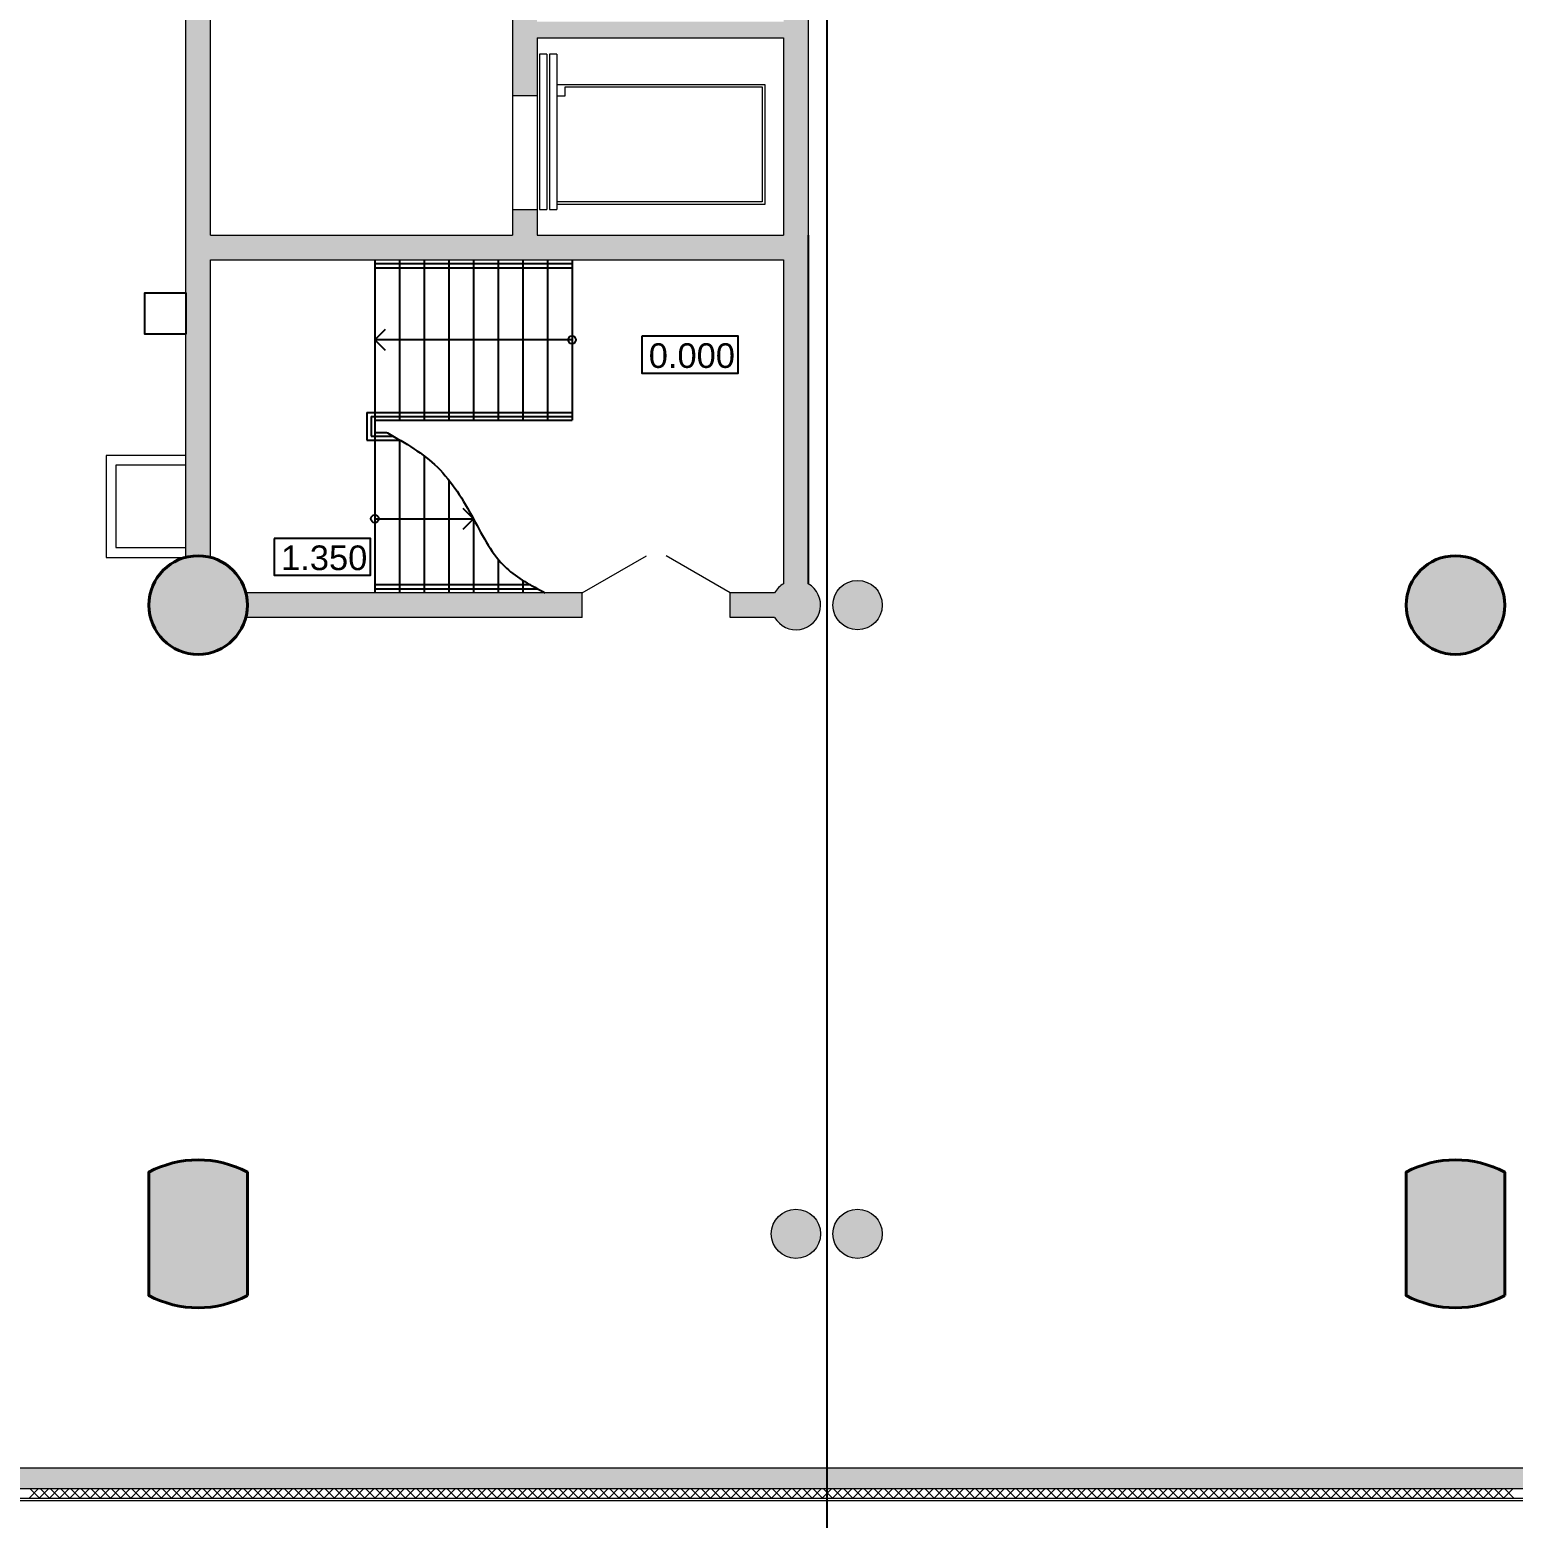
# Model space of a CAD drawing. Header units: millimetres. Extents: x 72919 to 485785, y -53256 to 338519.
# Drawn here: x 219787 to 237839, y 34315 to 52425 of the extents above; entities that cross this region are included whole.
import ezdxf

# ---------------------------------------------------------------- set-up
doc = ezdxf.new("R2010")
doc.units = ezdxf.units.MM
doc.layers.add('1', color=7, linetype='Continuous')
for name, color, linetype, lineweight in [('door', 177, 'Continuous', 9), ('lifts', 7, 'Continuous', 35), ('wall', 5, 'Continuous', 40)]:
    doc.layers.add(name, color=color, linetype=linetype, lineweight=lineweight)
doc.styles.add('Arial Cyr', font='arial.ttf', dxfattribs={"width": 0.95})

# ---------------------------------------------------------------- blocks, each defined once
blk = doc.blocks.new('Колонна ∅1200')
at = {"lineweight": 9, "ltscale": 400, "true_color": 0x000000}
h = blk.add_hatch(color=18, dxfattribs=at)
h.dxf.hatch_style = 1
edge = h.paths.add_edge_path()
edge.add_arc((0, 0), 600, 0, 360)
at = {"color": 18, "ltscale": 400, "true_color": 0x000000}
blk.add_circle((0, 0), 600, dxfattribs=at)
blk = doc.blocks.new('Пилон 1')
at = {"layer": 'wall', "lineweight": 9, "ltscale": 400, "true_color": 0x000000}
h = blk.add_hatch(color=18, dxfattribs=at)
h.dxf.hatch_style = 1
edge = h.paths.add_edge_path()
edge.add_line((600, -750), (600, 750))
edge.add_arc((0, -375), 1275, 61.9275, 118.0725)
edge.add_line((-600, 750), (-600, -750))
edge.add_arc((0, 375), 1275, 241.9275, 298.0725)
at = {"layer": 'wall', "color": 0, "ltscale": 400}
blk.add_lwpolyline([(600, -750), (600, 750, 0.25), (-600, 750), (-600, -750, 0.25), (600, -750)], format="xyb", dxfattribs=at)

msp = doc.modelspace()

# ---------------------------------------------------------------- hatches: boundary and pattern name
at = {"ltscale": 500, "true_color": 0x000000}
h = msp.add_hatch(color=18, dxfattribs=at)
h.dxf.hatch_style = 1
edge = h.paths.add_edge_path()
edge.add_line((223835.43379, 53224.90421), (223835.43379, 52924.90421))
edge.add_line((223835.43379, 52924.90421), (225660.43379, 52924.90421))
edge.add_line((225660.43379, 52924.90421), (225660.43379, 51619.90421))
edge.add_line((225660.43379, 51619.90421), (225960.43379, 51619.90421))
edge.add_line((225960.43379, 51619.90421), (225960.43379, 52324.90421))
edge.add_line((225960.43379, 52324.90421), (228960.43379, 52324.90421))
edge.add_line((228960.43379, 52324.90421), (228960.43379, 49924.90421))
edge.add_line((228960.43379, 49924.90421), (225960.43379, 49924.90421))
edge.add_line((225960.43379, 49924.90421), (225960.43379, 50239.90421))
edge.add_line((225960.43379, 50239.90421), (225660.43379, 50239.90421))
edge.add_line((225660.43379, 50239.90421), (225660.43379, 49924.90421))
edge.add_line((225660.43379, 49924.90421), (221985.43379, 49924.90421))
edge.add_line((221985.43379, 49924.90421), (221985.43379, 52815.09659))
edge.add_arc((221835.43379, 53074.90421), 300, 300, 330)
edge.add_line((222095.24141, 52924.90421), (222335.43379, 52924.90421))
edge.add_line((222335.43379, 52924.90421), (222335.43379, 53224.90421))
edge.add_line((222335.43379, 53224.90421), (222095.24141, 53224.90421))
edge.add_arc((221835.43379, 53074.90421), 300, 30, 240)
edge.add_line((221685.43379, 52815.09659), (221685.43379, 46005.85171))
edge.add_arc((221835.43379, 45424.90421), 600, 75.522487814, 104.477512186, ccw=False)
edge.add_line((221985.43379, 46005.85171), (221985.43379, 49624.90421))
edge.add_line((221985.43379, 49624.90421), (228960.43379, 49624.90421))
edge.add_line((228960.43379, 49624.90421), (228960.43379, 45684.71183))
edge.add_arc((229110.43379, 45424.90421), 300, 120, 150)
edge.add_line((228850.62616, 45574.90421), (228310.43379, 45574.90421))
edge.add_line((228310.43379, 45574.90421), (228310.43379, 45274.90421))
edge.add_line((228310.43379, 45274.90421), (228850.62616, 45274.90421))
edge.add_arc((229110.43379, 45424.90421), 300, 210, 420)
edge.add_line((229260.43379, 45684.71183), (229260.43379, 52815.09659))
edge.add_arc((229110.43379, 53074.90421), 300, 300, 600)
edge.add_line((228960.43379, 52815.09659), (228960.43379, 52524.90421))
edge.add_line((228960.43379, 52524.90421), (225960.43379, 52524.90421))
edge.add_line((225960.43379, 52524.90421), (225960.43379, 52924.90421))
edge.add_line((225960.43379, 52924.90421), (228850.62616, 52924.90421))
edge.add_arc((229110.43379, 53074.90421), 300, 150, 209.999999999, ccw=False)
edge.add_line((228850.62616, 53224.90421), (223835.43379, 53224.90421))
h = msp.add_hatch(color=18, dxfattribs=at)
h.dxf.hatch_style = 1
edge = h.paths.add_edge_path()
edge.add_arc((229860.43379, 45424.99944), 300, 0, 360)
h = msp.add_hatch(color=18, dxfattribs=at)
h.dxf.hatch_style = 1
edge = h.paths.add_edge_path()
edge.add_arc((229110.43379, 37774.99944), 300, 0, 360)
h = msp.add_hatch(color=18, dxfattribs=at)
h.dxf.hatch_style = 1
edge = h.paths.add_edge_path()
edge.add_arc((229860.43379, 37774.99944), 300, 0, 360)
h = msp.add_hatch(color=18, dxfattribs=at)
h.dxf.hatch_style = 1
h.paths.add_polyline_path([(214453.87164, 34924.99944), (214391.11972, 34674.99944), (245480.76167, 34674.99944), (245480.76167, 34924.99944), (245250.76166, 34924.99944), (245250.76166, 36574.99944), (245495.76166, 36574.99944), (245495.76166, 36824.99944), (245000.76166, 36824.99944), (245000.76166, 34924.99944)])
at = {"layer": '1', "ltscale": 500, "true_color": 0x000000}
h = msp.add_hatch(color=18, dxfattribs=at)
h.dxf.hatch_style = 1
h.paths.add_polyline_path([(220715.43379, 47245.85171), (220835.43379, 47125.85171), (221685.43379, 47125.85171), (221685.43379, 47245.85171), (220715.43379, 47245.85171)], flags=0)
h = msp.add_hatch(color=18, dxfattribs=at)
h.dxf.hatch_style = 1
h.paths.add_polyline_path([(220715.43379, 46005.85171), (220835.43379, 46125.85171), (220835.43379, 47125.85171), (220715.43379, 47245.85171), (220715.43379, 46005.85171)], flags=0)
h = msp.add_hatch(color=18, dxfattribs=at)
h.dxf.hatch_style = 1
h.paths.add_polyline_path([(220835.43379, 46125.85171), (220715.43379, 46005.85171), (221685.43379, 46005.85171), (221685.43379, 46125.85171), (220835.43379, 46125.85171)], flags=0)
h = msp.add_hatch(color=18, dxfattribs=at)
h.dxf.hatch_style = 1
edge = h.paths.add_edge_path()
edge.add_line((226510.43379, 45274.90421), (226510.43379, 45574.90421))
edge.add_line((226510.43379, 45274.90421), (222416.38129, 45274.90421))
edge.add_line((226510.43379, 45574.90421), (222416.38129, 45574.90421))

# ---------------------------------------------------------------- linework, layer by layer
at = {"color": 18, "ltscale": 500, "true_color": 0x000000}
for p, q in [((229260.43379, 49924.90421), (229260.43379, 45684.71183)), ((223985.43379, 49624.90421), (223985.43379, 45574.90421)), ((223985.43379, 49579.90421), (226385.43379, 49579.90421)), ((223985.43379, 49529.90421), (226385.43379, 49529.90421)), ((226385.43379, 48652.40421), (223985.43379, 48652.40571)), ((224285.43379, 47435.80435), (224285.43379, 45574.90421)), ((224585.43379, 47239.7238), (224585.43379, 45574.90421)), ((224885.43379, 46948.64298), (224885.43379, 45574.90421)), ((223985.43379, 46474.90421), (225185.43453, 46474.90346)), ((225185.43379, 46474.90421), (225185.43379, 45574.90421)), ((225485.43379, 45983.24023), (225485.43379, 45574.90421)), ((225880.89799, 45669.90421), (223985.43379, 45669.90421)), ((225785.43379, 45729.87106), (225785.43379, 45574.90421)), ((225973.619, 45619.90421), (223985.43379, 45619.90421))]:
    msp.add_line(p, q, dxfattribs=at)
for points in [[(415650.43379, 180914.99944, 0.4142135624), (336810.43379, 259754.99944), (221610.43379, 259754.99944, 0.4142135624), (142770.43379, 180914.99944), (142770.43379, 104414.99944, 0.4142135624), (221610.43379, 25574.99944), (336810.43379, 25574.99944, 0.4142135624), (415650.43379, 104414.99944)], [(414950.43379, 180914.99944, 0.4142135624), (336810.43379, 259054.99944), (221610.43379, 259054.99944, 0.4142135624), (143470.43379, 180914.99944), (143470.43379, 104414.99944, 0.4142135624), (221610.43379, 26274.99944), (336810.43379, 26274.99944, 0.4142135624), (414950.43379, 104414.99944)]]:
    msp.add_lwpolyline(points, format="xyb", close=True, dxfattribs=at)
for points in [[(229485.43379, 98177.18863), (229485.43379, 24530.8122)], [(229485.43379, 98177.18863), (229485.43379, 24530.8122)], [(224285.43379, 49624.90421), (224285.43379, 47674.90421)], [(224585.43379, 49624.90421), (224585.43379, 47674.90421)], [(224885.43379, 49624.90421), (224885.43379, 47674.90421)], [(225185.43379, 49624.90421), (225185.43379, 47674.90421)], [(225485.43379, 49624.90421), (225485.43379, 47674.90421)], [(225785.43379, 49624.90421), (225785.43379, 47674.90421)], [(226085.43379, 49624.90421), (226085.43379, 47674.90421)], [(226385.43379, 49624.90421), (226385.43379, 47674.90421)], [(221685.43379, 48722.79325), (221185.43379, 48722.79325), (221185.43379, 49222.79325), (221685.43379, 49222.79325), (221685.43379, 48722.79325)], [(224113.85506, 48523.98465), (223985.43379, 48652.40609), (224113.85522, 48780.82736)], [(227234.50647, 48696.08225), (227234.50647, 48248.02513), (228408.29981, 48248.02513), (228408.29981, 48696.08225), (227234.50647, 48696.08225)], [(223890.43379, 47769.90421), (223890.43379, 47429.90421)], [(223890.43379, 47769.90421), (226385.43379, 47769.90421)], [(223940.43379, 47719.90421), (226385.43379, 47719.90421)], [(223940.43379, 47719.90421), (223940.43379, 47479.90421)], [(223985.43379, 47674.90421), (226385.43379, 47674.90421)], [(223940.43379, 47479.90421), (224209.94196, 47479.90421)], [(223985.43379, 47524.90421), (224131.72685, 47524.90421)], [(223890.43379, 47429.90421), (224295.50783, 47429.90421)], [(225057.01364, 46603.32377), (225185.43491, 46474.90234), (225057.01348, 46346.48107)], [(222760.65529, 46236.08225), (222760.65529, 45788.02513), (223934.44863, 45788.02513), (223934.44863, 46236.08225), (222760.65529, 46236.08225)]]:
    msp.add_lwpolyline(points, dxfattribs=at)
msp.add_lwpolyline([(169590.89326, 46106.96395, 0.1815982494), (220836.93977, 26278.82788, 0.1815982494)], format="xyb", dxfattribs=at)
for centre in [(226385.43379, 48652.40421), (223985.43379, 46474.90421)]:
    msp.add_circle(centre, 47.15975, dxfattribs=at)
msp.add_open_spline([(224131.72685, 47524.90421), (224134.62916, 47523.23754), (224137.53147, 47521.57088), (224140.43379, 47519.90421), (224357.10489, 47395.47973), (224799.12818, 47141.64562), (225185.51138, 46494.48568), (225501.47733, 45862.84416), (225890.43281, 45662.47825), (226060.43379, 45574.90421)], degree=3, knots=[-9.8613790165, -9.8613790165, -9.8613790165, -9.8613790165, 0, 0, 0, 736.1981615021, 1501.8926358691, 2223.837016862, 2784.3701225209, 2784.3701225209, 2784.3701225209, 2784.3701225209], dxfattribs=at)
at = {"layer": 'door', "ltscale": 100}
for p, q in [((226510.43379, 45574.90421), (227289.85665, 46024.90421)), ((228310.43379, 45574.90421), (227531.01092, 46024.90421))]:
    msp.add_line(p, q, dxfattribs=at)
at = {"layer": 'lifts', "color": 0, "lineweight": 20, "ltscale": 100000}
for p, q in [((226080.43379, 52129.90421), (225990.43379, 52129.90421)), ((226200.43379, 52129.90421), (226110.43379, 52129.90421)), ((225660.43379, 51619.90421), (225660.43379, 50239.90421))]:
    msp.add_line(p, q, dxfattribs=at)
for points in [[(225990.43379, 52129.90421), (225990.43379, 50239.90421)], [(226080.43379, 52129.90421), (226080.43379, 50239.90421)], [(226110.43379, 52129.90421), (226110.43379, 50239.90421)], [(226200.43379, 52129.90421), (226200.43379, 50239.90421)], [(225960.43379, 51619.90421), (225960.43379, 50239.90421)], [(226200.43379, 51759.90421), (228730.43379, 51759.90421), (228730.43379, 50299.90421), (226200.43379, 50299.90421)], [(228700.43379, 51729.90421), (228700.43379, 50329.90421), (226200.43379, 50329.90421)], [(226200.43379, 51619.90421), (226300.43379, 51619.90421)], [(226300.43379, 51619.90421), (226300.43379, 51729.90421), (228700.43379, 51729.90421)], [(225990.43379, 50239.90421), (226080.43379, 50239.90421)], [(226110.43379, 50239.90421), (226200.43379, 50239.90421)]]:
    msp.add_lwpolyline(points, dxfattribs=at)
at = {"layer": 'wall', "color": 18, "lineweight": 18, "ltscale": 0.007407, "true_color": 0x000000}
for p, q in [((225660.43379, 52924.90421), (225660.43379, 51619.90421)), ((221685.43379, 46005.85171), (221685.43379, 52815.09659)), ((229260.43379, 52815.19182), (229260.43379, 45684.71183)), ((225960.43379, 52324.90421), (225960.43379, 51619.90421)), ((225960.43379, 52324.90421), (228960.43379, 52324.90421)), ((228960.43379, 52324.90421), (228960.43379, 49924.90421)), ((225960.43379, 51619.90421), (225660.43379, 51619.90421)), ((225660.43379, 50239.90421), (225660.43379, 49924.90421)), ((225660.43379, 50239.90421), (225960.43379, 50239.90421)), ((225960.43379, 50239.90421), (225960.43379, 49924.90421)), ((221985.43379, 49924.90421), (225660.43379, 49924.90421)), ((225960.43379, 49924.90421), (228960.43379, 49924.90421)), ((221985.43379, 49624.90421), (228960.43379, 49624.90421)), ((221985.43379, 46005.85171), (221985.43379, 49624.90421)), ((228960.43379, 49624.90421), (228960.43379, 45684.71183)), ((226510.43379, 45574.90421), (222416.31479, 45574.90421)), ((228850.62616, 45574.90421), (228310.43379, 45574.90421)), ((226510.43379, 45274.90421), (222416.01015, 45274.90421)), ((228850.62616, 45274.90421), (228310.43379, 45274.90421)), ((245000.76166, 34924.99944), (214450.23712, 34924.99944)), ((214391.11972, 34674.99944), (245485.76167, 34674.99944))]:
    msp.add_line(p, q, dxfattribs=at)
for points in [[(221985.43379, 49924.90421), (221985.43379, 52815.09659)], [(221685.43379, 47245.85171), (220715.43379, 47245.85171), (220715.43379, 46005.85171), (221685.43379, 46005.85171)], [(221685.43379, 47125.85171), (220835.43379, 47125.85171), (220835.43379, 46125.85171), (221685.43379, 46125.85171)], [(226510.43379, 45274.90421), (226510.43379, 45574.90421)], [(228310.43379, 45274.90421), (228310.43379, 45574.90421)], [(214391.11972, 34674.99944), (245485.76167, 34674.99944)], [(219908.88247, 34554.99944), (219788.88247, 34674.99944)], [(219897.93957, 34554.99944), (220017.93957, 34674.99944)], [(220032.62616, 34554.99944), (219912.62616, 34674.99944)], [(220156.36984, 34554.99944), (220036.36984, 34674.99944)], [(220145.42695, 34554.99944), (220265.42695, 34674.99944)], [(220280.11353, 34554.99944), (220160.11353, 34674.99944)], [(220269.17063, 34554.99944), (220389.17063, 34674.99944)], [(220403.85722, 34554.99944), (220283.85722, 34674.99944)], [(220392.91432, 34554.99944), (220512.91432, 34674.99944)], [(220527.6009, 34554.99944), (220407.6009, 34674.99944)], [(220516.65801, 34554.99944), (220636.65801, 34674.99944)], [(220651.34459, 34554.99944), (220531.34459, 34674.99944)], [(220640.40169, 34554.99944), (220760.40169, 34674.99944)], [(220775.08828, 34554.99944), (220655.08828, 34674.99944)], [(220764.14538, 34554.99944), (220884.14538, 34674.99944)], [(220898.83196, 34554.99944), (220778.83196, 34674.99944)], [(220887.88907, 34554.99944), (221007.88907, 34674.99944)], [(221022.57565, 34554.99944), (220902.57565, 34674.99944)], [(221011.63275, 34554.99944), (221131.63275, 34674.99944)], [(221146.31934, 34554.99944), (221026.31934, 34674.99944)], [(221135.37644, 34554.99944), (221255.37644, 34674.99944)], [(221270.06302, 34554.99944), (221150.06302, 34674.99944)], [(221259.12013, 34554.99944), (221379.12013, 34674.99944)], [(221382.86381, 34554.99944), (221502.86381, 34674.99944)], [(221506.6075, 34554.99944), (221626.6075, 34674.99944)], [(221641.29408, 34554.99944), (221521.29408, 34674.99944)], [(221630.35119, 34554.99944), (221750.35119, 34674.99944)], [(221765.03777, 34554.99944), (221645.03777, 34674.99944)], [(221877.83856, 34554.99944), (221997.83856, 34674.99944)], [(222001.58225, 34554.99944), (222121.58225, 34674.99944)], [(222260.01252, 34554.99944), (222140.01252, 34674.99944)], [(222249.06962, 34554.99944), (222369.06962, 34674.99944)], [(222383.7562, 34554.99944), (222263.7562, 34674.99944)], [(222372.81331, 34554.99944), (222492.81331, 34674.99944)], [(222507.49989, 34554.99944), (222387.49989, 34674.99944)], [(222496.55699, 34554.99944), (222616.55699, 34674.99944)], [(222631.24358, 34554.99944), (222511.24358, 34674.99944)], [(222620.30068, 34554.99944), (222740.30068, 34674.99944)], [(222754.98726, 34554.99944), (222634.98726, 34674.99944)], [(222744.04437, 34554.99944), (222864.04437, 34674.99944)], [(222878.73095, 34554.99944), (222758.73095, 34674.99944)], [(222867.78805, 34554.99944), (222987.78805, 34674.99944)], [(223002.47464, 34554.99944), (222882.47464, 34674.99944)], [(222991.53174, 34554.99944), (223111.53174, 34674.99944)], [(223126.21832, 34554.99944), (223006.21832, 34674.99944)], [(223249.96201, 34554.99944), (223129.96201, 34674.99944)], [(223239.01912, 34554.99944), (223359.01912, 34674.99944)], [(223373.7057, 34554.99944), (223253.7057, 34674.99944)], [(223362.7628, 34554.99944), (223482.7628, 34674.99944)], [(223497.44938, 34554.99944), (223377.44938, 34674.99944)], [(223486.50649, 34554.99944), (223606.50649, 34674.99944)], [(223621.19307, 34554.99944), (223501.19307, 34674.99944)], [(223610.25018, 34554.99944), (223730.25018, 34674.99944)], [(223744.93676, 34554.99944), (223624.93676, 34674.99944)], [(223733.99386, 34554.99944), (223853.99386, 34674.99944)], [(223868.68044, 34554.99944), (223748.68044, 34674.99944)], [(223857.73755, 34554.99944), (223977.73755, 34674.99944)], [(223992.42413, 34554.99944), (223872.42413, 34674.99944)], [(223981.48124, 34554.99944), (224101.48124, 34674.99944)], [(224116.16782, 34554.99944), (223996.16782, 34674.99944)], [(224105.22492, 34554.99944), (224225.22492, 34674.99944)], [(224239.9115, 34554.99944), (224119.9115, 34674.99944)], [(224228.96861, 34554.99944), (224348.96861, 34674.99944)], [(224363.65519, 34554.99944), (224243.65519, 34674.99944)], [(224352.7123, 34554.99944), (224472.7123, 34674.99944)], [(224487.39888, 34554.99944), (224367.39888, 34674.99944)], [(224611.14256, 34554.99944), (224491.14256, 34674.99944)], [(224600.19967, 34554.99944), (224720.19967, 34674.99944)], [(224734.88625, 34554.99944), (224614.88625, 34674.99944)], [(224723.94336, 34554.99944), (224843.94336, 34674.99944)], [(224858.62994, 34554.99944), (224738.62994, 34674.99944)], [(224982.37362, 34554.99944), (224862.37362, 34674.99944)], [(224971.43073, 34554.99944), (225091.43073, 34674.99944)], [(225106.11731, 34554.99944), (224986.11731, 34674.99944)], [(225095.17442, 34554.99944), (225215.17442, 34674.99944)], [(225229.861, 34554.99944), (225109.861, 34674.99944)], [(225353.60468, 34554.99944), (225233.60468, 34674.99944)], [(225342.66179, 34554.99944), (225462.66179, 34674.99944)], [(225477.34837, 34554.99944), (225357.34837, 34674.99944)], [(225466.40548, 34554.99944), (225586.40548, 34674.99944)], [(225601.09206, 34554.99944), (225481.09206, 34674.99944)], [(225590.14916, 34554.99944), (225710.14916, 34674.99944)], [(225724.83574, 34554.99944), (225604.83574, 34674.99944)], [(225713.89285, 34554.99944), (225833.89285, 34674.99944)], [(225837.63654, 34554.99944), (225957.63654, 34674.99944)], [(225972.32312, 34554.99944), (225852.32312, 34674.99944)], [(225961.38022, 34554.99944), (226081.38022, 34674.99944)], [(226096.0668, 34554.99944), (225976.0668, 34674.99944)], [(226085.12391, 34554.99944), (226205.12391, 34674.99944)], [(226219.81049, 34554.99944), (226099.81049, 34674.99944)], [(226208.8676, 34554.99944), (226328.8676, 34674.99944)], [(226343.55418, 34554.99944), (226223.55418, 34674.99944)], [(226332.61128, 34554.99944), (226452.61128, 34674.99944)], [(226456.35497, 34554.99944), (226576.35497, 34674.99944)], [(226580.09866, 34554.99944), (226700.09866, 34674.99944)], [(226714.78524, 34554.99944), (226594.78524, 34674.99944)], [(226703.84234, 34554.99944), (226823.84234, 34674.99944)], [(226838.52892, 34554.99944), (226718.52892, 34674.99944)], [(226827.58603, 34554.99944), (226947.58603, 34674.99944)], [(226962.27261, 34554.99944), (226842.27261, 34674.99944)], [(226951.32972, 34554.99944), (227071.32972, 34674.99944)], [(227333.50367, 34554.99944), (227213.50367, 34674.99944)], [(227322.56078, 34554.99944), (227442.56078, 34674.99944)], [(227457.24736, 34554.99944), (227337.24736, 34674.99944)], [(227446.30446, 34554.99944), (227566.30446, 34674.99944)], [(227580.99104, 34554.99944), (227460.99104, 34674.99944)], [(227570.04815, 34554.99944), (227690.04815, 34674.99944)], [(227704.73473, 34554.99944), (227584.73473, 34674.99944)], [(227693.79184, 34554.99944), (227813.79184, 34674.99944)], [(227817.53552, 34554.99944), (227937.53552, 34674.99944)], [(227952.2221, 34554.99944), (227832.2221, 34674.99944)], [(228075.96579, 34554.99944), (227955.96579, 34674.99944)], [(228065.0229, 34554.99944), (228185.0229, 34674.99944)], [(228188.76658, 34554.99944), (228308.76658, 34674.99944)], [(228323.45316, 34554.99944), (228203.45316, 34674.99944)], [(228312.51027, 34554.99944), (228432.51027, 34674.99944)], [(228436.25396, 34554.99944), (228556.25396, 34674.99944)], [(228559.99764, 34554.99944), (228679.99764, 34674.99944)], [(228694.68422, 34554.99944), (228574.68422, 34674.99944)], [(228683.74133, 34554.99944), (228803.74133, 34674.99944)], [(228818.42791, 34554.99944), (228698.42791, 34674.99944)], [(228807.48502, 34554.99944), (228927.48502, 34674.99944)], [(228942.1716, 34554.99944), (228822.1716, 34674.99944)], [(228931.2287, 34554.99944), (229051.2287, 34674.99944)], [(229054.97239, 34554.99944), (229174.97239, 34674.99944)], [(229189.65897, 34554.99944), (229069.65897, 34674.99944)], [(229178.71608, 34554.99944), (229298.71608, 34674.99944)], [(229313.40266, 34554.99944), (229193.40266, 34674.99944)], [(229302.45976, 34554.99944), (229422.45976, 34674.99944)], [(229437.14635, 34554.99944), (229317.14635, 34674.99944)], [(229426.20345, 34554.99944), (229546.20345, 34674.99944)], [(229560.89003, 34554.99944), (229440.89003, 34674.99944)], [(229549.94714, 34554.99944), (229669.94714, 34674.99944)], [(229673.69082, 34554.99944), (229793.69082, 34674.99944)], [(229808.37741, 34554.99944), (229688.37741, 34674.99944)], [(229797.43451, 34554.99944), (229917.43451, 34674.99944)], [(229932.12109, 34554.99944), (229812.12109, 34674.99944)], [(230055.86478, 34554.99944), (229935.86478, 34674.99944)], [(230044.92188, 34554.99944), (230164.92188, 34674.99944)], [(230179.60847, 34554.99944), (230059.60847, 34674.99944)], [(230168.66557, 34554.99944), (230288.66557, 34674.99944)], [(230303.35215, 34554.99944), (230183.35215, 34674.99944)], [(230427.09584, 34554.99944), (230307.09584, 34674.99944)], [(230416.15294, 34554.99944), (230536.15294, 34674.99944)], [(230550.83953, 34554.99944), (230430.83953, 34674.99944)], [(230539.89663, 34554.99944), (230659.89663, 34674.99944)], [(230674.58321, 34554.99944), (230554.58321, 34674.99944)], [(230663.64032, 34554.99944), (230783.64032, 34674.99944)], [(230798.3269, 34554.99944), (230678.3269, 34674.99944)], [(230787.384, 34554.99944), (230907.384, 34674.99944)], [(230922.07059, 34554.99944), (230802.07059, 34674.99944)], [(230911.12769, 34554.99944), (231031.12769, 34674.99944)], [(231034.87138, 34554.99944), (231154.87138, 34674.99944)], [(231169.55796, 34554.99944), (231049.55796, 34674.99944)], [(231158.61506, 34554.99944), (231278.61506, 34674.99944)], [(231282.35875, 34554.99944), (231402.35875, 34674.99944)], [(231417.04533, 34554.99944), (231297.04533, 34674.99944)], [(231406.10244, 34554.99944), (231526.10244, 34674.99944)], [(231540.78902, 34554.99944), (231420.78902, 34674.99944)], [(231529.84612, 34554.99944), (231649.84612, 34674.99944)], [(231664.53271, 34554.99944), (231544.53271, 34674.99944)], [(231788.27639, 34554.99944), (231668.27639, 34674.99944)], [(231777.3335, 34554.99944), (231897.3335, 34674.99944)], [(231912.02008, 34554.99944), (231792.02008, 34674.99944)], [(231901.07718, 34554.99944), (232021.07718, 34674.99944)], [(232035.76377, 34554.99944), (231915.76377, 34674.99944)], [(232024.82087, 34554.99944), (232144.82087, 34674.99944)], [(232159.50745, 34554.99944), (232039.50745, 34674.99944)], [(232148.56456, 34554.99944), (232268.56456, 34674.99944)], [(232283.25114, 34554.99944), (232163.25114, 34674.99944)], [(232272.30824, 34554.99944), (232392.30824, 34674.99944)], [(232406.99483, 34554.99944), (232286.99483, 34674.99944)], [(232396.05193, 34554.99944), (232516.05193, 34674.99944)], [(232530.73851, 34554.99944), (232410.73851, 34674.99944)], [(232519.79562, 34554.99944), (232639.79562, 34674.99944)], [(232654.4822, 34554.99944), (232534.4822, 34674.99944)], [(232643.5393, 34554.99944), (232763.5393, 34674.99944)], [(232778.22589, 34554.99944), (232658.22589, 34674.99944)], [(232767.28299, 34554.99944), (232887.28299, 34674.99944)], [(232901.96957, 34554.99944), (232781.96957, 34674.99944)], [(232891.02668, 34554.99944), (233011.02668, 34674.99944)], [(233025.71326, 34554.99944), (232905.71326, 34674.99944)], [(233014.77036, 34554.99944), (233134.77036, 34674.99944)], [(233149.45695, 34554.99944), (233029.45695, 34674.99944)], [(233138.51405, 34554.99944), (233258.51405, 34674.99944)], [(233273.20063, 34554.99944), (233153.20063, 34674.99944)], [(233262.25774, 34554.99944), (233382.25774, 34674.99944)], [(233396.94432, 34554.99944), (233276.94432, 34674.99944)], [(233386.00143, 34554.99944), (233506.00143, 34674.99944)], [(233520.68801, 34554.99944), (233400.68801, 34674.99944)], [(233644.43169, 34554.99944), (233524.43169, 34674.99944)], [(233633.4888, 34554.99944), (233753.4888, 34674.99944)], [(233757.23249, 34554.99944), (233877.23249, 34674.99944)], [(233891.91907, 34554.99944), (233771.91907, 34674.99944)], [(233880.97617, 34554.99944), (234000.97617, 34674.99944)], [(234015.66275, 34554.99944), (233895.66275, 34674.99944)], [(234004.71986, 34554.99944), (234124.71986, 34674.99944)], [(234139.40644, 34554.99944), (234019.40644, 34674.99944)], [(234128.46355, 34554.99944), (234248.46355, 34674.99944)], [(234263.15013, 34554.99944), (234143.15013, 34674.99944)], [(234252.20723, 34554.99944), (234372.20723, 34674.99944)], [(234375.95092, 34554.99944), (234495.95092, 34674.99944)], [(234510.6375, 34554.99944), (234390.6375, 34674.99944)], [(234499.69461, 34554.99944), (234619.69461, 34674.99944)], [(234634.38119, 34554.99944), (234514.38119, 34674.99944)], [(234623.43829, 34554.99944), (234743.43829, 34674.99944)], [(234758.12487, 34554.99944), (234638.12487, 34674.99944)], [(234881.86856, 34554.99944), (234761.86856, 34674.99944)], [(234870.92567, 34554.99944), (234990.92567, 34674.99944)], [(234994.66935, 34554.99944), (235114.66935, 34674.99944)], [(235129.35593, 34554.99944), (235009.35593, 34674.99944)], [(235253.09962, 34554.99944), (235133.09962, 34674.99944)], [(235242.15673, 34554.99944), (235362.15673, 34674.99944)], [(235376.84331, 34554.99944), (235256.84331, 34674.99944)], [(235489.6441, 34554.99944), (235609.6441, 34674.99944)], [(235624.33068, 34554.99944), (235504.33068, 34674.99944)], [(235748.07437, 34554.99944), (235628.07437, 34674.99944)], [(235737.13147, 34554.99944), (235857.13147, 34674.99944)], [(235871.81805, 34554.99944), (235751.81805, 34674.99944)], [(235860.87516, 34554.99944), (235980.87516, 34674.99944)], [(235995.56174, 34554.99944), (235875.56174, 34674.99944)], [(235984.61885, 34554.99944), (236104.61885, 34674.99944)], [(236119.30543, 34554.99944), (235999.30543, 34674.99944)], [(236108.36253, 34554.99944), (236228.36253, 34674.99944)], [(236243.04911, 34554.99944), (236123.04911, 34674.99944)], [(236232.10622, 34554.99944), (236352.10622, 34674.99944)], [(236366.7928, 34554.99944), (236246.7928, 34674.99944)], [(236355.84991, 34554.99944), (236475.84991, 34674.99944)], [(236490.53649, 34554.99944), (236370.53649, 34674.99944)], [(236479.59359, 34554.99944), (236599.59359, 34674.99944)], [(236614.28017, 34554.99944), (236494.28017, 34674.99944)], [(236603.33728, 34554.99944), (236723.33728, 34674.99944)], [(236738.02386, 34554.99944), (236618.02386, 34674.99944)], [(236727.08097, 34554.99944), (236847.08097, 34674.99944)], [(236861.76755, 34554.99944), (236741.76755, 34674.99944)], [(236850.82465, 34554.99944), (236970.82465, 34674.99944)], [(236985.51123, 34554.99944), (236865.51123, 34674.99944)], [(236974.56834, 34554.99944), (237094.56834, 34674.99944)], [(237109.25492, 34554.99944), (236989.25492, 34674.99944)], [(237098.31203, 34554.99944), (237218.31203, 34674.99944)], [(237232.99861, 34554.99944), (237112.99861, 34674.99944)], [(237222.05571, 34554.99944), (237342.05571, 34674.99944)], [(237356.74229, 34554.99944), (237236.74229, 34674.99944)], [(237345.7994, 34554.99944), (237465.7994, 34674.99944)], [(237480.48598, 34554.99944), (237360.48598, 34674.99944)], [(237604.22967, 34554.99944), (237484.22967, 34674.99944)], [(237593.28677, 34554.99944), (237713.28677, 34674.99944)], [(237727.97335, 34554.99944), (237607.97335, 34674.99944)], [(237717.03046, 34554.99944), (237837.03046, 34674.99944)], [(237851.71704, 34554.99944), (237731.71704, 34674.99944)], [(245485.76167, 34524.99944), (214355.68376, 34524.99944)], [(245485.76167, 34554.99944), (214362.76889, 34554.99944)]]:
    msp.add_lwpolyline(points, dxfattribs=at)
at = {"layer": 'wall', "color": 18, "lineweight": 18, "ltscale": 0.007407, "true_color": 0x000000, "extrusion": (0.707107, -0.707107, 0)}
for points, elevation in [([(179837.89867, 0), (180007.6043, 0)], 130969.74981), ([(180012.89867, 0), (180182.6043, 0)], 131144.74981), ([(181237.89867, 0), (181407.6043, 0)], 132369.74981), ([(181500.39867, 0), (181670.1043, 0)], 132632.24981), ([(182200.39867, 0), (182370.1043, 0)], 133332.24981), ([(183162.89867, 0), (183332.6043, 0)], 134294.74981), ([(183425.39867, 0), (183595.1043, 0)], 134557.24981), ([(183687.89867, 0), (183857.6043, 0)], 134819.74981), ([(185000.39867, 0), (185170.1043, 0)], 136132.24981), ([(185087.89867, 0), (185257.6043, 0)], 136219.74981), ([(185612.89867, 0), (185782.6043, 0)], 136744.74981), ([(187012.89867, 0), (187182.6043, 0)], 138144.74981), ([(187275.39867, 0), (187445.1043, 0)], 138407.24981), ([(188237.89867, 0), (188407.6043, 0)], 139369.74981), ([(189550.39867, 0), (189720.1043, 0)], 140682.24981), ([(190425.39867, 0), (190595.1043, 0)], 141557.24981), ([(190687.89867, 0), (190857.6043, 0)], 141819.74981), ([(190862.89867, 0), (191032.6043, 0)], 141994.74981), ([(191037.89867, 0), (191207.6043, 0)], 142169.74981), ([(192350.39867, 0), (192520.1043, 0)], 143482.24981)]:
    msp.add_lwpolyline(points, dxfattribs=dict(at, elevation=elevation))
at = {"layer": 'wall', "color": 18, "lineweight": 18, "ltscale": 0.007407, "true_color": 0x000000, "extrusion": (-0.707107, -0.707107, 0)}
for points, elevation in [([(132114.98761, 0), (131945.28198, 0)], -180983.13647), ([(132202.48761, 0), (132032.78198, 0)], -181070.63647), ([(132464.98761, 0), (132295.28198, 0)], -181333.13647), ([(132552.48761, 0), (132382.78198, 0)], -181420.63647), ([(132639.98761, 0), (132470.28198, 0)], -181508.13647), ([(135264.98761, 0), (135095.28198, 0)], -184133.13647), ([(135702.48761, 0), (135532.78198, 0)], -184570.63647), ([(135789.98761, 0), (135620.28198, 0)], -184658.13647), ([(136139.98761, 0), (135970.28198, 0)], -185008.13647), ([(136227.48761, 0), (136057.78198, 0)], -185095.63647), ([(136664.98761, 0), (136495.28198, 0)], -185533.13647), ([(137102.48761, 0), (136932.78198, 0)], -185970.63647), ([(137189.98761, 0), (137020.28198, 0)], -186058.13647), ([(137539.98761, 0), (137370.28198, 0)], -186408.13647), ([(137977.48761, 0), (137807.78198, 0)], -186845.63647), ([(138939.98761, 0), (138770.28198, 0)], -187808.13647), ([(141302.48761, 0), (141132.78198, 0)], -190170.63647), ([(141739.98761, 0), (141570.28198, 0)], -190608.13647), ([(142089.98761, 0), (141920.28198, 0)], -190958.13647)]:
    msp.add_lwpolyline(points, dxfattribs=dict(at, elevation=elevation))
at = {"layer": 'wall', "color": 18, "lineweight": 18, "ltscale": 0.007407, "true_color": 0x000000, "extrusion": (0.707107, 0.707107, 0)}
for points, elevation in [([(-136927.48761, 0), (-136757.78198, 0)], 185795.63647), ([(-139114.98761, 0), (-138945.28198, 0)], 187983.13647), ([(-140864.98761, 0), (-140695.28198, 0)], 189733.13647)]:
    msp.add_lwpolyline(points, dxfattribs=dict(at, elevation=elevation))
at = {"layer": 'wall', "color": 18, "lineweight": 18, "ltscale": 0.007407, "true_color": 0x000000}
for centre in [(229860.43379, 45424.99944), (229110.43379, 37774.99944), (229860.43379, 37774.99944)]:
    msp.add_circle(centre, 300, dxfattribs=at)
for start, end in [(209.999999985, 60), (120, 150.000000015)]:
    msp.add_arc((229110.43379, 45424.90421), 300, start, end, dxfattribs=at)

# ---------------------------------------------------------------- block references
for name, p in [('Колонна ∅1200', (221835.43379, 45424.99944)), ('Колонна ∅1200', (237135.43379, 45424.99944)), ('Пилон 1', (221835.43379, 37774.99944)), ('Пилон 1', (237135.43379, 37774.99944))]:
    msp.add_blockref(name, p, dxfattribs=at)

# ---------------------------------------------------------------- texts
at = {"color": 18, "ltscale": 500, "true_color": 0x000000, "style": 'Arial Cyr'}
for s, p in [('0.000', (227319.44306, 48310.37234)), ('1.350', (222845.59188, 45850.37234))]:
    msp.add_text(s, height=300, dxfattribs=at).set_placement(p)

doc.saveas('drawing.dxf')
